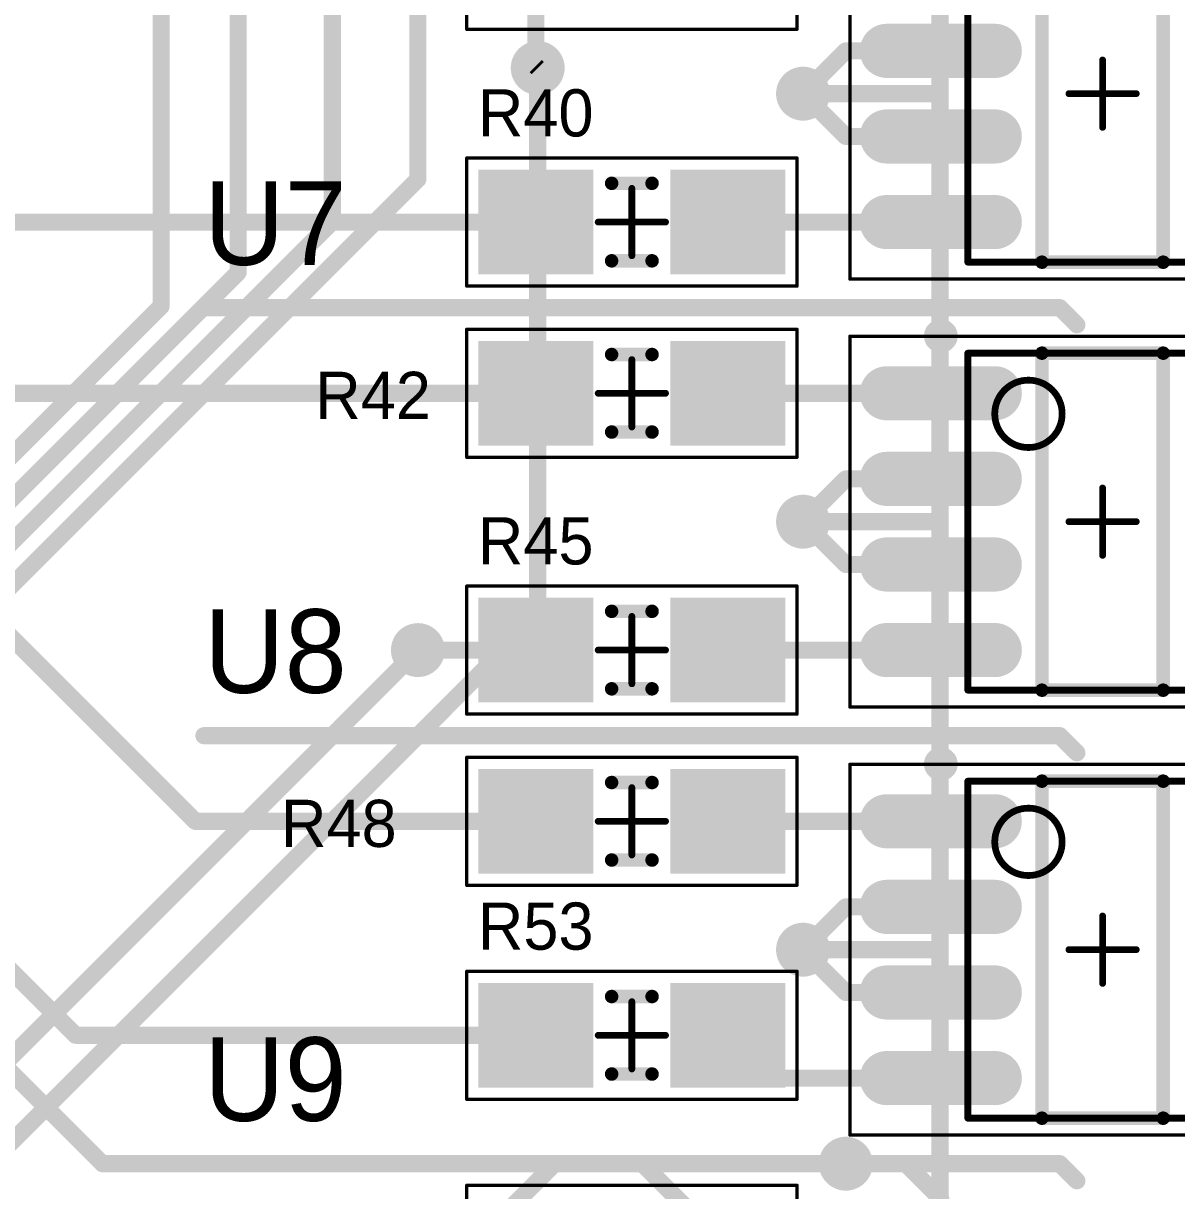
# Model space of a CAD drawing. Header units: millimetres. Extents: x 37 to 246, y 26 to 184.
# Drawn here: x 169.41 to 186.52, y 146.92 to 164.24 of the extents above; entities that cross this region are included whole.
import ezdxf

# ---------------------------------------------------------------- set-up
doc = ezdxf.new("R2010")
doc.units = ezdxf.units.MM
for name, color, linetype in [('BottomLayer', 5, 'Continuous'), ('Mechanical13', 56, 'Continuous'), ('Mechanical15', 56, 'Continuous'), ('MultiLayer', 9, 'Continuous'), ('TopLayer', 1, 'Continuous'), ('TopOverlay', 2, 'Continuous'), ('TopPaste', 8, 'Continuous'), ('TopSolder', 216, 'Continuous'), ('ViaHoleLayer', 16, 'Continuous')]:
    doc.layers.add(name, color=color, linetype=linetype)

msp = doc.modelspace()

# ---------------------------------------------------------------- linework, layer by layer
at = {"layer": 'BottomLayer', "const_width": 0.254}
for points in [[(171.45, 160.041), (171.45, 173.99)], [(172.593, 160.542), (172.593, 171.323)], [(173.99, 161.297), (173.99, 170.18)], [(183.007, 163.195), (183.007, 169.545)], [(175.26, 161.925), (175.26, 167.64)], [(177.038, 155.448), (177.038, 163.576)], [(180.975, 163.195), (183.007, 163.195)], [(183.007, 156.845), (183.007, 163.195)], [(165.735, 152.4), (175.26, 161.925)], [(165.601, 152.908), (173.99, 161.297)], [(165.413, 153.362), (172.593, 160.542)], [(165.279, 153.87), (171.45, 160.041)], [(180.975, 156.845), (183.007, 156.845)], [(183.007, 150.495), (183.007, 156.845)], [(162.56, 140.97), (177.038, 155.448)], [(161.783, 141.463), (175.26, 154.94)], [(180.975, 150.495), (183.007, 150.495)], [(183.007, 139.192), (183.007, 150.495)], [(176.657, 146.685), (177.292, 147.32)], [(177.292, 147.32), (181.61, 147.32)], [(181.61, 147.32), (182.88, 147.32)]]:
    msp.add_lwpolyline(points, dxfattribs=at)
at = {"layer": 'BottomLayer'}
for points, const_width in [([(176.838, 163.576, 1), (177.238, 163.576, 1)], 0.4), ([(176.975, 163.576, 1), (177.101, 163.576, 1)], 0.127), ([(180.775, 163.195, 1), (181.175, 163.195, 1)], 0.4), ([(180.911, 163.195, 1), (181.038, 163.195, 1)], 0.127), ([(182.944, 163.195, 1), (183.071, 163.195, 1)], 0.127), ([(182.944, 163.195, 1), (183.071, 163.195, 1)], 0.127), ([(182.944, 163.195, 1), (183.071, 163.195, 1)], 0.127), ([(175.196, 161.925, 1), (175.323, 161.925, 1)], 0.127), ([(175.196, 161.925, 1), (175.323, 161.925, 1)], 0.127), ([(173.927, 161.297, 1), (174.054, 161.297, 1)], 0.127), ([(173.927, 161.297, 1), (174.054, 161.297, 1)], 0.127), ([(172.53, 160.542, 1), (172.656, 160.542, 1)], 0.127), ([(172.53, 160.542, 1), (172.656, 160.542, 1)], 0.127), ([(171.387, 160.041, 1), (171.513, 160.041, 1)], 0.127), ([(171.387, 160.041, 1), (171.513, 160.041, 1)], 0.127), ([(180.775, 156.845, 1), (181.175, 156.845, 1)], 0.4), ([(180.911, 156.845, 1), (181.038, 156.845, 1)], 0.127), ([(182.944, 156.845, 1), (183.071, 156.845, 1)], 0.127), ([(182.944, 156.845, 1), (183.071, 156.845, 1)], 0.127), ([(182.944, 156.845, 1), (183.071, 156.845, 1)], 0.127), ([(176.975, 155.448, 1), (177.101, 155.448, 1)], 0.127), ([(176.975, 155.448, 1), (177.101, 155.448, 1)], 0.127), ([(175.06, 154.94, 1), (175.46, 154.94, 1)], 0.4), ([(175.196, 154.94, 1), (175.323, 154.94, 1)], 0.127), ([(180.775, 150.495, 1), (181.175, 150.495, 1)], 0.4), ([(180.911, 150.495, 1), (181.038, 150.495, 1)], 0.127), ([(182.944, 150.495, 1), (183.071, 150.495, 1)], 0.127), ([(182.944, 150.495, 1), (183.071, 150.495, 1)], 0.127), ([(182.944, 150.495, 1), (183.071, 150.495, 1)], 0.127), ([(181.41, 147.32, 1), (181.81, 147.32, 1)], 0.4), ([(177.228, 147.32, 1), (177.356, 147.32, 1)], 0.127), ([(177.228, 147.32, 1), (177.356, 147.32, 1)], 0.127), ([(181.547, 147.32, 1), (181.673, 147.32, 1)], 0.127), ([(181.547, 147.32, 1), (181.673, 147.32, 1)], 0.127), ([(182.816, 147.32, 1), (182.944, 147.32, 1)], 0.127)]:
    msp.add_lwpolyline(points, format="xyb", close=True, dxfattribs=dict(at, const_width=const_width))
at = {"layer": 'Mechanical13', "const_width": 0.1}
for points in [[(183.42, 160.695), (183.42, 165.695)], [(183.42, 160.695), (187.42, 160.695)], [(183.42, 159.345), (187.42, 159.345)], [(183.42, 154.345), (183.42, 159.345)], [(183.42, 154.345), (187.42, 154.345)], [(183.42, 152.995), (187.42, 152.995)], [(183.42, 147.995), (183.42, 152.995)], [(183.42, 147.995), (187.42, 147.995)]]:
    msp.add_lwpolyline(points, dxfattribs=at)
at = {"layer": 'Mechanical13'}
for points, const_width in [([(183.395, 160.695, 1), (183.445, 160.695, 1)], 0.05), ([(183.395, 160.695, 1), (183.445, 160.695, 1)], 0.05), ([(183.395, 159.345, 1), (183.445, 159.345, 1)], 0.05), ([(183.395, 159.345, 1), (183.445, 159.345, 1)], 0.05), ([(184.82, 158.445, 1), (183.82, 158.445, 1)], 0.1), ([(183.795, 158.445, 1), (183.845, 158.445, 1)], 0.05), ([(184.795, 158.445, 1), (184.845, 158.445, 1)], 0.05), ([(183.395, 154.345, 1), (183.445, 154.345, 1)], 0.05), ([(183.395, 154.345, 1), (183.445, 154.345, 1)], 0.05), ([(183.395, 152.995, 1), (183.445, 152.995, 1)], 0.05), ([(183.395, 152.995, 1), (183.445, 152.995, 1)], 0.05), ([(184.82, 152.095, 1), (183.82, 152.095, 1)], 0.1), ([(183.795, 152.095, 1), (183.845, 152.095, 1)], 0.05), ([(184.795, 152.095, 1), (184.845, 152.095, 1)], 0.05), ([(183.395, 147.995, 1), (183.445, 147.995, 1)], 0.05), ([(183.395, 147.995, 1), (183.445, 147.995, 1)], 0.05)]:
    msp.add_lwpolyline(points, format="xyb", close=True, dxfattribs=dict(at, const_width=const_width))
at = {"layer": 'Mechanical15'}
for points, const_width in [([(175.985, 164.15), (175.985, 166.05)], 0.05), ([(180.885, 164.15), (180.885, 166.05)], 0.05), ([(181.67, 160.445), (181.67, 165.945)], 0.05), ([(175.985, 164.15), (180.885, 164.15)], 0.05), ([(185.42, 162.695), (185.42, 163.695)], 0.1), ([(184.92, 163.195), (185.92, 163.195)], 0.1), ([(175.985, 162.24), (180.885, 162.24)], 0.05), ([(175.985, 160.34), (175.985, 162.24)], 0.05), ([(180.885, 160.34), (180.885, 162.24)], 0.05), ([(178.435, 160.79), (178.435, 161.79)], 0.1), ([(177.935, 161.29), (178.935, 161.29)], 0.1), ([(181.67, 160.445), (189.17, 160.445)], 0.05), ([(175.985, 160.34), (180.885, 160.34)], 0.05), ([(175.985, 159.7), (180.885, 159.7)], 0.05), ([(175.985, 157.8), (175.985, 159.7)], 0.05), ([(180.885, 157.8), (180.885, 159.7)], 0.05), ([(181.67, 159.595), (189.17, 159.595)], 0.05), ([(181.67, 154.095), (181.67, 159.595)], 0.05), ([(178.435, 158.25), (178.435, 159.25)], 0.1), ([(177.935, 158.75), (178.935, 158.75)], 0.1), ([(175.985, 157.8), (180.885, 157.8)], 0.05), ([(185.42, 156.345), (185.42, 157.345)], 0.1), ([(184.92, 156.845), (185.92, 156.845)], 0.1), ([(175.985, 153.99), (175.985, 155.89)], 0.05), ([(175.985, 155.89), (180.885, 155.89)], 0.05), ([(180.885, 153.99), (180.885, 155.89)], 0.05), ([(178.435, 154.44), (178.435, 155.44)], 0.1), ([(177.935, 154.94), (178.935, 154.94)], 0.1), ([(175.985, 153.99), (180.885, 153.99)], 0.05), ([(181.67, 154.095), (189.17, 154.095)], 0.05), ([(175.985, 153.35), (180.885, 153.35)], 0.05), ([(175.985, 151.45), (175.985, 153.35)], 0.05), ([(180.885, 151.45), (180.885, 153.35)], 0.05), ([(181.67, 153.245), (189.17, 153.245)], 0.05), ([(181.67, 147.745), (181.67, 153.245)], 0.05), ([(178.435, 151.9), (178.435, 152.9)], 0.1), ([(177.935, 152.4), (178.935, 152.4)], 0.1), ([(175.985, 151.45), (180.885, 151.45)], 0.05), ([(185.42, 149.995), (185.42, 150.995)], 0.1), ([(184.92, 150.495), (185.92, 150.495)], 0.1), ([(175.985, 148.275), (175.985, 150.175)], 0.05), ([(175.985, 150.175), (180.885, 150.175)], 0.05), ([(180.885, 148.275), (180.885, 150.175)], 0.05), ([(178.435, 148.725), (178.435, 149.725)], 0.1), ([(177.935, 149.225), (178.935, 149.225)], 0.1), ([(175.985, 148.275), (180.885, 148.275)], 0.05), ([(181.67, 147.745), (189.17, 147.745)], 0.05), ([(175.985, 145.1), (175.985, 147)], 0.05), ([(175.985, 147), (180.885, 147)], 0.05), ([(180.885, 145.1), (180.885, 147)], 0.05)]:
    msp.add_lwpolyline(points, dxfattribs=dict(at, const_width=const_width))
for points, const_width in [([(175.973, 164.15, 1), (175.997, 164.15, 1)], 0.025), ([(175.973, 164.15, 1), (175.997, 164.15, 1)], 0.025), ([(180.873, 164.15, 1), (180.897, 164.15, 1)], 0.025), ([(180.873, 164.15, 1), (180.897, 164.15, 1)], 0.025), ([(185.395, 163.695, 1), (185.445, 163.695, 1)], 0.05), ([(184.895, 163.195, 1), (184.945, 163.195, 1)], 0.05), ([(185.895, 163.195, 1), (185.945, 163.195, 1)], 0.05), ([(185.395, 162.695, 1), (185.445, 162.695, 1)], 0.05), ([(175.973, 162.24, 1), (175.997, 162.24, 1)], 0.025), ([(175.973, 162.24, 1), (175.997, 162.24, 1)], 0.025), ([(180.873, 162.24, 1), (180.897, 162.24, 1)], 0.025), ([(180.873, 162.24, 1), (180.897, 162.24, 1)], 0.025), ([(178.41, 161.79, 1), (178.46, 161.79, 1)], 0.05), ([(177.91, 161.29, 1), (177.96, 161.29, 1)], 0.05), ([(178.91, 161.29, 1), (178.96, 161.29, 1)], 0.05), ([(178.41, 160.79, 1), (178.46, 160.79, 1)], 0.05), ([(181.658, 160.445, 1), (181.682, 160.445, 1)], 0.025), ([(181.658, 160.445, 1), (181.682, 160.445, 1)], 0.025), ([(175.973, 160.34, 1), (175.997, 160.34, 1)], 0.025), ([(175.973, 160.34, 1), (175.997, 160.34, 1)], 0.025), ([(180.873, 160.34, 1), (180.897, 160.34, 1)], 0.025), ([(180.873, 160.34, 1), (180.897, 160.34, 1)], 0.025), ([(175.973, 159.7, 1), (175.997, 159.7, 1)], 0.025), ([(175.973, 159.7, 1), (175.997, 159.7, 1)], 0.025), ([(180.873, 159.7, 1), (180.897, 159.7, 1)], 0.025), ([(180.873, 159.7, 1), (180.897, 159.7, 1)], 0.025), ([(181.658, 159.595, 1), (181.682, 159.595, 1)], 0.025), ([(181.658, 159.595, 1), (181.682, 159.595, 1)], 0.025), ([(178.41, 159.25, 1), (178.46, 159.25, 1)], 0.05), ([(177.91, 158.75, 1), (177.96, 158.75, 1)], 0.05), ([(178.91, 158.75, 1), (178.96, 158.75, 1)], 0.05), ([(178.41, 158.25, 1), (178.46, 158.25, 1)], 0.05), ([(175.973, 157.8, 1), (175.997, 157.8, 1)], 0.025), ([(175.973, 157.8, 1), (175.997, 157.8, 1)], 0.025), ([(180.873, 157.8, 1), (180.897, 157.8, 1)], 0.025), ([(180.873, 157.8, 1), (180.897, 157.8, 1)], 0.025), ([(185.395, 157.345, 1), (185.445, 157.345, 1)], 0.05), ([(184.895, 156.845, 1), (184.945, 156.845, 1)], 0.05), ([(185.895, 156.845, 1), (185.945, 156.845, 1)], 0.05), ([(185.395, 156.345, 1), (185.445, 156.345, 1)], 0.05), ([(175.973, 155.89, 1), (175.997, 155.89, 1)], 0.025), ([(175.973, 155.89, 1), (175.997, 155.89, 1)], 0.025), ([(180.873, 155.89, 1), (180.897, 155.89, 1)], 0.025), ([(180.873, 155.89, 1), (180.897, 155.89, 1)], 0.025), ([(178.41, 155.44, 1), (178.46, 155.44, 1)], 0.05), ([(177.91, 154.94, 1), (177.96, 154.94, 1)], 0.05), ([(178.91, 154.94, 1), (178.96, 154.94, 1)], 0.05), ([(178.41, 154.44, 1), (178.46, 154.44, 1)], 0.05), ([(175.973, 153.99, 1), (175.997, 153.99, 1)], 0.025), ([(175.973, 153.99, 1), (175.997, 153.99, 1)], 0.025), ([(180.873, 153.99, 1), (180.897, 153.99, 1)], 0.025), ([(180.873, 153.99, 1), (180.897, 153.99, 1)], 0.025), ([(181.658, 154.095, 1), (181.682, 154.095, 1)], 0.025), ([(181.658, 154.095, 1), (181.682, 154.095, 1)], 0.025), ([(175.973, 153.35, 1), (175.997, 153.35, 1)], 0.025), ([(175.973, 153.35, 1), (175.997, 153.35, 1)], 0.025), ([(180.873, 153.35, 1), (180.897, 153.35, 1)], 0.025), ([(180.873, 153.35, 1), (180.897, 153.35, 1)], 0.025), ([(181.658, 153.245, 1), (181.682, 153.245, 1)], 0.025), ([(181.658, 153.245, 1), (181.682, 153.245, 1)], 0.025), ([(178.41, 152.9, 1), (178.46, 152.9, 1)], 0.05), ([(177.91, 152.4, 1), (177.96, 152.4, 1)], 0.05), ([(178.91, 152.4, 1), (178.96, 152.4, 1)], 0.05), ([(178.41, 151.9, 1), (178.46, 151.9, 1)], 0.05), ([(175.973, 151.45, 1), (175.997, 151.45, 1)], 0.025), ([(175.973, 151.45, 1), (175.997, 151.45, 1)], 0.025), ([(180.873, 151.45, 1), (180.897, 151.45, 1)], 0.025), ([(180.873, 151.45, 1), (180.897, 151.45, 1)], 0.025), ([(185.395, 150.995, 1), (185.445, 150.995, 1)], 0.05), ([(184.895, 150.495, 1), (184.945, 150.495, 1)], 0.05), ([(185.895, 150.495, 1), (185.945, 150.495, 1)], 0.05), ([(175.973, 150.175, 1), (175.997, 150.175, 1)], 0.025), ([(175.973, 150.175, 1), (175.997, 150.175, 1)], 0.025), ([(180.873, 150.175, 1), (180.897, 150.175, 1)], 0.025), ([(180.873, 150.175, 1), (180.897, 150.175, 1)], 0.025), ([(185.395, 149.995, 1), (185.445, 149.995, 1)], 0.05), ([(178.41, 149.725, 1), (178.46, 149.725, 1)], 0.05), ([(177.91, 149.225, 1), (177.96, 149.225, 1)], 0.05), ([(178.91, 149.225, 1), (178.96, 149.225, 1)], 0.05), ([(178.41, 148.725, 1), (178.46, 148.725, 1)], 0.05), ([(175.973, 148.275, 1), (175.997, 148.275, 1)], 0.025), ([(175.973, 148.275, 1), (175.997, 148.275, 1)], 0.025), ([(180.873, 148.275, 1), (180.897, 148.275, 1)], 0.025), ([(180.873, 148.275, 1), (180.897, 148.275, 1)], 0.025), ([(181.658, 147.745, 1), (181.682, 147.745, 1)], 0.025), ([(181.658, 147.745, 1), (181.682, 147.745, 1)], 0.025), ([(175.973, 147, 1), (175.997, 147, 1)], 0.025), ([(175.973, 147, 1), (175.997, 147, 1)], 0.025), ([(180.873, 147, 1), (180.897, 147, 1)], 0.025), ([(180.873, 147, 1), (180.897, 147, 1)], 0.025)]:
    msp.add_lwpolyline(points, format="xyb", close=True, dxfattribs=dict(at, const_width=const_width))
at = {"layer": 'MultiLayer', "const_width": 0.4}
for points in [[(176.838, 163.576, 1), (177.238, 163.576, 1)], [(180.775, 163.195, 1), (181.175, 163.195, 1)], [(180.775, 156.845, 1), (181.175, 156.845, 1)], [(175.06, 154.94, 1), (175.46, 154.94, 1)], [(180.775, 150.495, 1), (181.175, 150.495, 1)], [(181.41, 147.32, 1), (181.81, 147.32, 1)]]:
    msp.add_lwpolyline(points, format="xyb", close=True, dxfattribs=at)
at = {"layer": 'TopLayer'}
for points, const_width in [([(177.01, 163.604), (177.01, 165.1)], 0.254), ([(182.22, 163.83), (183.82, 163.83)], 0.6), ([(180.975, 163.195), (181.61, 163.83)], 0.254), ([(181.61, 163.83), (183.02, 163.83)], 0.254), ([(177.01, 163.604), (177.038, 163.576)], 0.254), ([(180.975, 163.195), (181.61, 162.56)], 0.254), ([(182.22, 162.56), (183.82, 162.56)], 0.6), ([(181.61, 162.56), (183.02, 162.56)], 0.254), ([(182.22, 161.29), (183.82, 161.29)], 0.6), ([(166.878, 161.29), (177.01, 161.29)], 0.254), ([(179.86, 161.29), (183.02, 161.29)], 0.254), ([(165.1, 159.258), (171.958, 152.4)], 0.254), ([(182.22, 158.75), (183.82, 158.75)], 0.6), ([(167.005, 158.75), (177.01, 158.75)], 0.254), ([(179.86, 158.75), (183.02, 158.75)], 0.254), ([(182.22, 157.48), (183.82, 157.48)], 0.6), ([(180.975, 156.845), (181.61, 157.48)], 0.254), ([(181.61, 157.48), (183.02, 157.48)], 0.254), ([(180.975, 156.845), (181.61, 156.21)], 0.254), ([(182.22, 156.21), (183.82, 156.21)], 0.6), ([(181.61, 156.21), (183.02, 156.21)], 0.254), ([(182.22, 154.94), (183.82, 154.94)], 0.6), ([(175.26, 154.94), (177.01, 154.94)], 0.254), ([(179.86, 154.94), (183.02, 154.94)], 0.254), ([(182.22, 152.4), (183.82, 152.4)], 0.6), ([(171.958, 152.4), (177.01, 152.4)], 0.254), ([(179.86, 152.4), (183.02, 152.4)], 0.254), ([(182.22, 151.13), (183.82, 151.13)], 0.6), ([(180.975, 150.495), (181.61, 151.13)], 0.254), ([(181.61, 151.13), (183.02, 151.13)], 0.254), ([(168.875, 150.53), (170.18, 149.225)], 0.254), ([(180.975, 150.495), (181.61, 149.86)], 0.254), ([(182.22, 149.86), (183.82, 149.86)], 0.6), ([(181.61, 149.86), (183.02, 149.86)], 0.254), ([(168.421, 149.479), (170.58, 147.32)], 0.254), ([(170.18, 149.225), (177.01, 149.225)], 0.254), ([(179.86, 149.225), (180.495, 148.59)], 0.254), ([(182.22, 148.59), (183.82, 148.59)], 0.6), ([(180.495, 148.59), (183.02, 148.59)], 0.254), ([(170.58, 147.32), (178.59, 147.32)], 0.254), ([(178.59, 147.32), (179.86, 146.05)], 0.254), ([(181.61, 147.32), (182.499, 147.32)], 0.254), ([(182.499, 147.32), (183.02, 146.799)], 0.254), ([(183.02, 146.05), (183.02, 146.799)], 0.254)]:
    msp.add_lwpolyline(points, dxfattribs=dict(at, const_width=const_width))
for points, const_width in [([(182.07, 163.83, 1), (182.37, 163.83, 1)], 0.3), ([(183.67, 163.83, 1), (183.97, 163.83, 1)], 0.3), ([(176.838, 163.576, 1), (177.238, 163.576, 1)], 0.4), ([(181.547, 163.83, 1), (181.673, 163.83, 1)], 0.127), ([(181.547, 163.83, 1), (181.673, 163.83, 1)], 0.127), ([(182.956, 163.83, 1), (183.083, 163.83, 1)], 0.127), ([(176.947, 163.604, 1), (177.074, 163.604, 1)], 0.127), ([(176.947, 163.604, 1), (177.074, 163.604, 1)], 0.127), ([(176.975, 163.576, 1), (177.101, 163.576, 1)], 0.127), ([(180.775, 163.195, 1), (181.175, 163.195, 1)], 0.4), ([(180.911, 163.195, 1), (181.038, 163.195, 1)], 0.127), ([(180.911, 163.195, 1), (181.038, 163.195, 1)], 0.127), ([(182.07, 162.56, 1), (182.37, 162.56, 1)], 0.3), ([(183.67, 162.56, 1), (183.97, 162.56, 1)], 0.3), ([(181.547, 162.56, 1), (181.673, 162.56, 1)], 0.127), ([(181.547, 162.56, 1), (181.673, 162.56, 1)], 0.127), ([(182.956, 162.56, 1), (183.083, 162.56, 1)], 0.127), ([(182.07, 161.29, 1), (182.37, 161.29, 1)], 0.3), ([(183.67, 161.29, 1), (183.97, 161.29, 1)], 0.3), ([(176.947, 161.29, 1), (177.074, 161.29, 1)], 0.127), ([(179.797, 161.29, 1), (179.924, 161.29, 1)], 0.127), ([(182.956, 161.29, 1), (183.083, 161.29, 1)], 0.127), ([(182.07, 158.75, 1), (182.37, 158.75, 1)], 0.3), ([(183.67, 158.75, 1), (183.97, 158.75, 1)], 0.3), ([(176.947, 158.75, 1), (177.074, 158.75, 1)], 0.127), ([(179.797, 158.75, 1), (179.924, 158.75, 1)], 0.127), ([(182.956, 158.75, 1), (183.083, 158.75, 1)], 0.127), ([(182.07, 157.48, 1), (182.37, 157.48, 1)], 0.3), ([(183.67, 157.48, 1), (183.97, 157.48, 1)], 0.3), ([(181.547, 157.48, 1), (181.673, 157.48, 1)], 0.127), ([(181.547, 157.48, 1), (181.673, 157.48, 1)], 0.127), ([(182.956, 157.48, 1), (183.083, 157.48, 1)], 0.127), ([(180.775, 156.845, 1), (181.175, 156.845, 1)], 0.4), ([(180.911, 156.845, 1), (181.038, 156.845, 1)], 0.127), ([(180.911, 156.845, 1), (181.038, 156.845, 1)], 0.127), ([(182.07, 156.21, 1), (182.37, 156.21, 1)], 0.3), ([(183.67, 156.21, 1), (183.97, 156.21, 1)], 0.3), ([(181.547, 156.21, 1), (181.673, 156.21, 1)], 0.127), ([(181.547, 156.21, 1), (181.673, 156.21, 1)], 0.127), ([(182.956, 156.21, 1), (183.083, 156.21, 1)], 0.127), ([(175.06, 154.94, 1), (175.46, 154.94, 1)], 0.4), ([(182.07, 154.94, 1), (182.37, 154.94, 1)], 0.3), ([(183.67, 154.94, 1), (183.97, 154.94, 1)], 0.3), ([(175.196, 154.94, 1), (175.323, 154.94, 1)], 0.127), ([(176.947, 154.94, 1), (177.074, 154.94, 1)], 0.127), ([(179.797, 154.94, 1), (179.924, 154.94, 1)], 0.127), ([(182.956, 154.94, 1), (183.083, 154.94, 1)], 0.127), ([(182.07, 152.4, 1), (182.37, 152.4, 1)], 0.3), ([(183.67, 152.4, 1), (183.97, 152.4, 1)], 0.3), ([(171.894, 152.4, 1), (172.022, 152.4, 1)], 0.127), ([(171.894, 152.4, 1), (172.022, 152.4, 1)], 0.127), ([(176.947, 152.4, 1), (177.074, 152.4, 1)], 0.127), ([(179.797, 152.4, 1), (179.924, 152.4, 1)], 0.127), ([(182.956, 152.4, 1), (183.083, 152.4, 1)], 0.127), ([(182.07, 151.13, 1), (182.37, 151.13, 1)], 0.3), ([(183.67, 151.13, 1), (183.97, 151.13, 1)], 0.3), ([(181.547, 151.13, 1), (181.673, 151.13, 1)], 0.127), ([(181.547, 151.13, 1), (181.673, 151.13, 1)], 0.127), ([(182.956, 151.13, 1), (183.083, 151.13, 1)], 0.127), ([(180.775, 150.495, 1), (181.175, 150.495, 1)], 0.4), ([(180.911, 150.495, 1), (181.038, 150.495, 1)], 0.127), ([(180.911, 150.495, 1), (181.038, 150.495, 1)], 0.127), ([(182.07, 149.86, 1), (182.37, 149.86, 1)], 0.3), ([(183.67, 149.86, 1), (183.97, 149.86, 1)], 0.3), ([(181.547, 149.86, 1), (181.673, 149.86, 1)], 0.127), ([(181.547, 149.86, 1), (181.673, 149.86, 1)], 0.127), ([(182.956, 149.86, 1), (183.083, 149.86, 1)], 0.127), ([(170.117, 149.225, 1), (170.244, 149.225, 1)], 0.127), ([(170.117, 149.225, 1), (170.244, 149.225, 1)], 0.127), ([(176.947, 149.225, 1), (177.074, 149.225, 1)], 0.127), ([(179.797, 149.225, 1), (179.924, 149.225, 1)], 0.127), ([(182.07, 148.59, 1), (182.37, 148.59, 1)], 0.3), ([(183.67, 148.59, 1), (183.97, 148.59, 1)], 0.3), ([(180.432, 148.59, 1), (180.559, 148.59, 1)], 0.127), ([(180.432, 148.59, 1), (180.559, 148.59, 1)], 0.127), ([(182.956, 148.59, 1), (183.083, 148.59, 1)], 0.127), ([(181.41, 147.32, 1), (181.81, 147.32, 1)], 0.4), ([(170.516, 147.32, 1), (170.643, 147.32, 1)], 0.127), ([(170.516, 147.32, 1), (170.643, 147.32, 1)], 0.127), ([(178.527, 147.32, 1), (178.654, 147.32, 1)], 0.127), ([(178.527, 147.32, 1), (178.654, 147.32, 1)], 0.127), ([(181.547, 147.32, 1), (181.673, 147.32, 1)], 0.127), ([(182.435, 147.32, 1), (182.562, 147.32, 1)], 0.127), ([(182.435, 147.32, 1), (182.562, 147.32, 1)], 0.127), ([(182.956, 146.799, 1), (183.083, 146.799, 1)], 0.127), ([(182.956, 146.799, 1), (183.083, 146.799, 1)], 0.127)]:
    msp.add_lwpolyline(points, format="xyb", close=True, dxfattribs=dict(at, const_width=const_width))
for points in [[(176.26, 161.965), (176.26, 160.615), (177.76, 161.965), (177.76, 160.615)], [(179.11, 161.965), (179.11, 160.615), (180.61, 161.965), (180.61, 160.615)], [(176.26, 159.425), (176.26, 158.075), (177.76, 159.425), (177.76, 158.075)], [(179.11, 159.425), (179.11, 158.075), (180.61, 159.425), (180.61, 158.075)], [(176.26, 155.615), (176.26, 154.265), (177.76, 155.615), (177.76, 154.265)], [(179.11, 155.615), (179.11, 154.265), (180.61, 155.615), (180.61, 154.265)], [(176.26, 153.075), (176.26, 151.725), (177.76, 153.075), (177.76, 151.725)], [(179.11, 153.075), (179.11, 151.725), (180.61, 153.075), (180.61, 151.725)], [(176.26, 149.9), (176.26, 148.55), (177.76, 149.9), (177.76, 148.55)], [(179.11, 149.9), (179.11, 148.55), (180.61, 149.9), (180.61, 148.55)]]:
    msp.add_solid(points, dxfattribs=at)
at = {"layer": 'TopOverlay'}
for points, const_width in [([(184.52, 160.695), (184.52, 165.695)], 0.2), ([(186.32, 160.695), (186.32, 165.695)], 0.2), ([(178.135, 161.865), (178.735, 161.865)], 0.2), ([(178.135, 160.715), (178.735, 160.715)], 0.2), ([(184.52, 160.695), (186.32, 160.695)], 0.2), ([(172.085, 160.02), (184.785, 160.02)], 0.254), ([(184.785, 160.02), (185.039, 159.766)], 0.254), ([(178.135, 159.325), (178.735, 159.325)], 0.2), ([(184.52, 159.345), (186.32, 159.345)], 0.2), ([(184.52, 154.345), (184.52, 159.345)], 0.2), ([(186.32, 154.345), (186.32, 159.345)], 0.2), ([(178.135, 158.175), (178.735, 158.175)], 0.2), ([(178.135, 155.515), (178.735, 155.515)], 0.2), ([(178.135, 154.365), (178.735, 154.365)], 0.2), ([(184.52, 154.345), (186.32, 154.345)], 0.2), ([(172.085, 153.67), (184.785, 153.67)], 0.254), ([(184.785, 153.67), (185.039, 153.416)], 0.254), ([(184.52, 152.995), (186.32, 152.995)], 0.2), ([(184.52, 147.995), (184.52, 152.995)], 0.2), ([(186.32, 147.995), (186.32, 152.995)], 0.2), ([(178.135, 152.975), (178.735, 152.975)], 0.2), ([(178.135, 151.825), (178.735, 151.825)], 0.2), ([(178.135, 149.8), (178.735, 149.8)], 0.2), ([(178.135, 148.65), (178.735, 148.65)], 0.2), ([(184.52, 147.995), (186.32, 147.995)], 0.2), ([(172.085, 147.32), (184.785, 147.32)], 0.254), ([(184.785, 147.32), (185.039, 147.066)], 0.254)]:
    msp.add_lwpolyline(points, dxfattribs=dict(at, const_width=const_width))
for points, const_width in [([(178.085, 161.865, 1), (178.185, 161.865, 1)], 0.1), ([(178.685, 161.865, 1), (178.785, 161.865, 1)], 0.1), ([(178.085, 160.715, 1), (178.185, 160.715, 1)], 0.1), ([(178.685, 160.715, 1), (178.785, 160.715, 1)], 0.1), ([(184.47, 160.695, 1), (184.57, 160.695, 1)], 0.1), ([(184.47, 160.695, 1), (184.57, 160.695, 1)], 0.1), ([(186.27, 160.695, 1), (186.37, 160.695, 1)], 0.1), ([(186.27, 160.695, 1), (186.37, 160.695, 1)], 0.1), ([(172.022, 160.02, 1), (172.149, 160.02, 1)], 0.127), ([(184.721, 160.02, 1), (184.849, 160.02, 1)], 0.127), ([(184.721, 160.02, 1), (184.849, 160.02, 1)], 0.127), ([(183.145, 159.6, 1), (182.895, 159.6, 1)], 0.25), ([(184.976, 159.766, 1), (185.102, 159.766, 1)], 0.127), ([(182.832, 159.6, 1), (182.957, 159.6, 1)], 0.125), ([(183.083, 159.6, 1), (183.207, 159.6, 1)], 0.125), ([(178.085, 159.325, 1), (178.185, 159.325, 1)], 0.1), ([(178.685, 159.325, 1), (178.785, 159.325, 1)], 0.1), ([(184.47, 159.345, 1), (184.57, 159.345, 1)], 0.1), ([(184.47, 159.345, 1), (184.57, 159.345, 1)], 0.1), ([(186.27, 159.345, 1), (186.37, 159.345, 1)], 0.1), ([(186.27, 159.345, 1), (186.37, 159.345, 1)], 0.1), ([(178.085, 158.175, 1), (178.185, 158.175, 1)], 0.1), ([(178.685, 158.175, 1), (178.785, 158.175, 1)], 0.1), ([(178.085, 155.515, 1), (178.185, 155.515, 1)], 0.1), ([(178.685, 155.515, 1), (178.785, 155.515, 1)], 0.1), ([(178.085, 154.365, 1), (178.185, 154.365, 1)], 0.1), ([(178.685, 154.365, 1), (178.785, 154.365, 1)], 0.1), ([(184.47, 154.345, 1), (184.57, 154.345, 1)], 0.1), ([(184.47, 154.345, 1), (184.57, 154.345, 1)], 0.1), ([(186.27, 154.345, 1), (186.37, 154.345, 1)], 0.1), ([(186.27, 154.345, 1), (186.37, 154.345, 1)], 0.1), ([(172.022, 153.67, 1), (172.149, 153.67, 1)], 0.127), ([(184.721, 153.67, 1), (184.849, 153.67, 1)], 0.127), ([(184.721, 153.67, 1), (184.849, 153.67, 1)], 0.127), ([(183.145, 153.25, 1), (182.895, 153.25, 1)], 0.25), ([(184.976, 153.416, 1), (185.102, 153.416, 1)], 0.127), ([(182.832, 153.25, 1), (182.957, 153.25, 1)], 0.125), ([(183.083, 153.25, 1), (183.207, 153.25, 1)], 0.125), ([(184.47, 152.995, 1), (184.57, 152.995, 1)], 0.1), ([(184.47, 152.995, 1), (184.57, 152.995, 1)], 0.1), ([(186.27, 152.995, 1), (186.37, 152.995, 1)], 0.1), ([(186.27, 152.995, 1), (186.37, 152.995, 1)], 0.1), ([(178.085, 152.975, 1), (178.185, 152.975, 1)], 0.1), ([(178.685, 152.975, 1), (178.785, 152.975, 1)], 0.1), ([(178.085, 151.825, 1), (178.185, 151.825, 1)], 0.1), ([(178.685, 151.825, 1), (178.785, 151.825, 1)], 0.1), ([(178.085, 149.8, 1), (178.185, 149.8, 1)], 0.1), ([(178.685, 149.8, 1), (178.785, 149.8, 1)], 0.1), ([(178.085, 148.65, 1), (178.185, 148.65, 1)], 0.1), ([(178.685, 148.65, 1), (178.785, 148.65, 1)], 0.1), ([(184.47, 147.995, 1), (184.57, 147.995, 1)], 0.1), ([(184.47, 147.995, 1), (184.57, 147.995, 1)], 0.1), ([(186.27, 147.995, 1), (186.37, 147.995, 1)], 0.1), ([(186.27, 147.995, 1), (186.37, 147.995, 1)], 0.1), ([(172.022, 147.32, 1), (172.149, 147.32, 1)], 0.127), ([(184.721, 147.32, 1), (184.849, 147.32, 1)], 0.127), ([(184.721, 147.32, 1), (184.849, 147.32, 1)], 0.127), ([(184.976, 147.066, 1), (185.102, 147.066, 1)], 0.127)]:
    msp.add_lwpolyline(points, format="xyb", close=True, dxfattribs=dict(at, const_width=const_width))
at = {"layer": 'TopPaste', "const_width": 0.6}
for points in [[(182.22, 163.83), (183.82, 163.83)], [(182.22, 162.56), (183.82, 162.56)], [(182.22, 161.29), (183.82, 161.29)], [(182.22, 158.75), (183.82, 158.75)], [(182.22, 157.48), (183.82, 157.48)], [(182.22, 156.21), (183.82, 156.21)], [(182.22, 154.94), (183.82, 154.94)], [(182.22, 152.4), (183.82, 152.4)], [(182.22, 151.13), (183.82, 151.13)], [(182.22, 149.86), (183.82, 149.86)], [(182.22, 148.59), (183.82, 148.59)]]:
    msp.add_lwpolyline(points, dxfattribs=at)
at = {"layer": 'TopPaste', "const_width": 0.3}
for points in [[(182.07, 163.83, 1), (182.37, 163.83, 1)], [(183.67, 163.83, 1), (183.97, 163.83, 1)], [(182.07, 162.56, 1), (182.37, 162.56, 1)], [(183.67, 162.56, 1), (183.97, 162.56, 1)], [(182.07, 161.29, 1), (182.37, 161.29, 1)], [(183.67, 161.29, 1), (183.97, 161.29, 1)], [(182.07, 158.75, 1), (182.37, 158.75, 1)], [(183.67, 158.75, 1), (183.97, 158.75, 1)], [(182.07, 157.48, 1), (182.37, 157.48, 1)], [(183.67, 157.48, 1), (183.97, 157.48, 1)], [(182.07, 156.21, 1), (182.37, 156.21, 1)], [(183.67, 156.21, 1), (183.97, 156.21, 1)], [(182.07, 154.94, 1), (182.37, 154.94, 1)], [(183.67, 154.94, 1), (183.97, 154.94, 1)], [(182.07, 152.4, 1), (182.37, 152.4, 1)], [(183.67, 152.4, 1), (183.97, 152.4, 1)], [(182.07, 151.13, 1), (182.37, 151.13, 1)], [(183.67, 151.13, 1), (183.97, 151.13, 1)], [(182.07, 149.86, 1), (182.37, 149.86, 1)], [(183.67, 149.86, 1), (183.97, 149.86, 1)], [(182.07, 148.59, 1), (182.37, 148.59, 1)], [(183.67, 148.59, 1), (183.97, 148.59, 1)]]:
    msp.add_lwpolyline(points, format="xyb", close=True, dxfattribs=at)
at = {"layer": 'TopPaste'}
for points in [[(176.26, 161.965), (176.26, 160.615), (177.76, 161.965), (177.76, 160.615)], [(179.11, 161.965), (179.11, 160.615), (180.61, 161.965), (180.61, 160.615)], [(176.26, 159.425), (176.26, 158.075), (177.76, 159.425), (177.76, 158.075)], [(179.11, 159.425), (179.11, 158.075), (180.61, 159.425), (180.61, 158.075)], [(176.26, 155.615), (176.26, 154.265), (177.76, 155.615), (177.76, 154.265)], [(179.11, 155.615), (179.11, 154.265), (180.61, 155.615), (180.61, 154.265)], [(176.26, 153.075), (176.26, 151.725), (177.76, 153.075), (177.76, 151.725)], [(179.11, 153.075), (179.11, 151.725), (180.61, 153.075), (180.61, 151.725)], [(176.26, 149.9), (176.26, 148.55), (177.76, 149.9), (177.76, 148.55)], [(179.11, 149.9), (179.11, 148.55), (180.61, 149.9), (180.61, 148.55)]]:
    msp.add_solid(points, dxfattribs=at)
at = {"layer": 'TopSolder', "const_width": 0.803}
for points in [[(182.22, 163.83), (183.82, 163.83)], [(182.22, 162.56), (183.82, 162.56)], [(182.22, 161.29), (183.82, 161.29)], [(182.22, 158.75), (183.82, 158.75)], [(182.22, 157.48), (183.82, 157.48)], [(182.22, 156.21), (183.82, 156.21)], [(182.22, 154.94), (183.82, 154.94)], [(182.22, 152.4), (183.82, 152.4)], [(182.22, 151.13), (183.82, 151.13)], [(182.22, 149.86), (183.82, 149.86)], [(182.22, 148.59), (183.82, 148.59)]]:
    msp.add_lwpolyline(points, dxfattribs=at)
at = {"layer": 'TopSolder', "const_width": 0.402}
for points in [[(182.019, 163.83, 1), (182.421, 163.83, 1)], [(183.619, 163.83, 1), (184.021, 163.83, 1)], [(182.019, 162.56, 1), (182.421, 162.56, 1)], [(183.619, 162.56, 1), (184.021, 162.56, 1)], [(182.019, 161.29, 1), (182.421, 161.29, 1)], [(183.619, 161.29, 1), (184.021, 161.29, 1)], [(182.019, 158.75, 1), (182.421, 158.75, 1)], [(183.619, 158.75, 1), (184.021, 158.75, 1)], [(182.019, 157.48, 1), (182.421, 157.48, 1)], [(183.619, 157.48, 1), (184.021, 157.48, 1)], [(182.019, 156.21, 1), (182.421, 156.21, 1)], [(183.619, 156.21, 1), (184.021, 156.21, 1)], [(182.019, 154.94, 1), (182.421, 154.94, 1)], [(183.619, 154.94, 1), (184.021, 154.94, 1)], [(182.019, 152.4, 1), (182.421, 152.4, 1)], [(183.619, 152.4, 1), (184.021, 152.4, 1)], [(182.019, 151.13, 1), (182.421, 151.13, 1)], [(183.619, 151.13, 1), (184.021, 151.13, 1)], [(182.019, 149.86, 1), (182.421, 149.86, 1)], [(183.619, 149.86, 1), (184.021, 149.86, 1)], [(182.019, 148.59, 1), (182.421, 148.59, 1)], [(183.619, 148.59, 1), (184.021, 148.59, 1)]]:
    msp.add_lwpolyline(points, format="xyb", close=True, dxfattribs=at)
at = {"layer": 'TopSolder'}
for points in [[(176.158, 162.067), (176.158, 160.513), (177.862, 162.067), (177.862, 160.513)], [(179.008, 162.067), (179.008, 160.513), (180.712, 162.067), (180.712, 160.513)], [(176.158, 159.527), (176.158, 157.973), (177.862, 159.527), (177.862, 157.973)], [(179.008, 159.527), (179.008, 157.973), (180.712, 159.527), (180.712, 157.973)], [(176.158, 155.717), (176.158, 154.163), (177.862, 155.717), (177.862, 154.163)], [(179.008, 155.717), (179.008, 154.163), (180.712, 155.717), (180.712, 154.163)], [(176.158, 153.177), (176.158, 151.623), (177.862, 153.177), (177.862, 151.623)], [(179.008, 153.177), (179.008, 151.623), (180.712, 153.177), (180.712, 151.623)], [(176.158, 150.002), (176.158, 148.448), (177.862, 150.002), (177.862, 148.448)], [(179.008, 150.002), (179.008, 148.448), (180.712, 150.002), (180.712, 148.448)]]:
    msp.add_solid(points, dxfattribs=at)
at = {"layer": 'ViaHoleLayer', "const_width": 0.2}
for points in [[(176.938, 163.576, 1), (177.138, 163.576, 1)], [(180.875, 163.195, 1), (181.075, 163.195, 1)], [(180.875, 156.845, 1), (181.075, 156.845, 1)], [(175.16, 154.94, 1), (175.36, 154.94, 1)], [(180.875, 150.495, 1), (181.075, 150.495, 1)], [(181.51, 147.32, 1), (181.71, 147.32, 1)]]:
    msp.add_lwpolyline(points, format="xyb", close=True, dxfattribs=at)

# ---------------------------------------------------------------- texts
at = {"layer": 'TopOverlay'}
for s, height, p in [('R40', 0.7, (176.149, 162.56)), ('U7', 1.24, (172.085, 160.655)), ('R42', 0.7, (173.736, 158.369)), ('R45', 0.7, (176.149, 156.21)), ('U8', 1.24, (172.085, 154.305)), ('R48', 0.7, (173.228, 152.019)), ('R53', 0.7, (176.149, 150.495)), ('U9', 1.24, (172.085, 147.955))]:
    msp.add_text(s, height=height, dxfattribs=at).set_placement(p)

doc.saveas('drawing.dxf')
